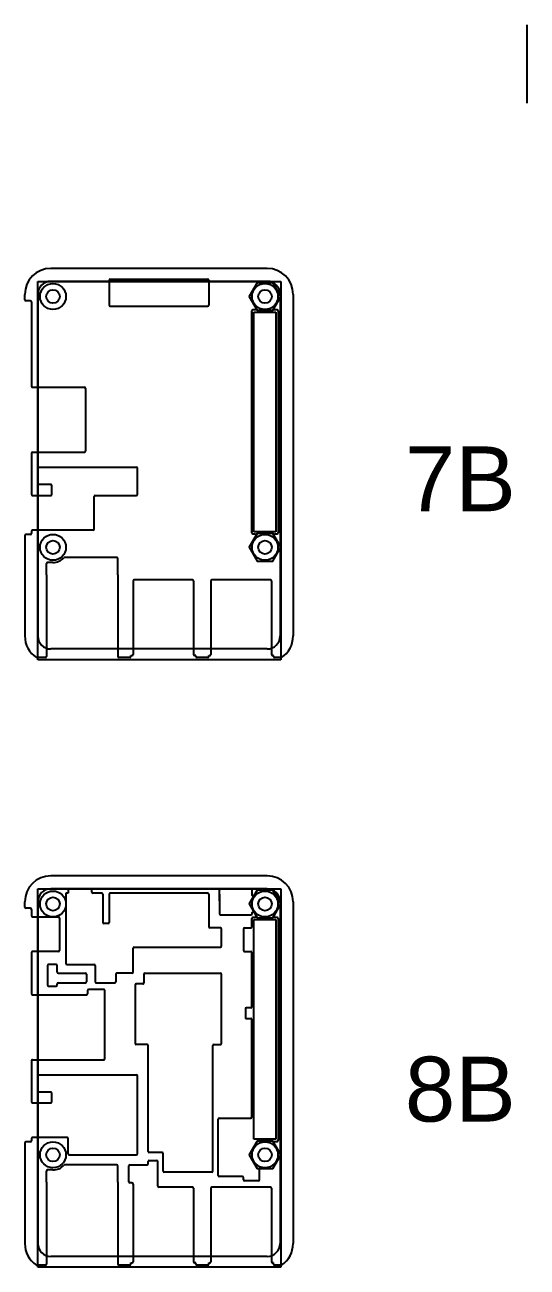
# Model space of a CAD drawing. Header units: millimetres. Extents: x -436 to 702, y -520 to 282.
# Drawn here: x -147.2 to -31.1, y -511.4 to -224.1 of the extents above; entities that cross this region are included whole.
import ezdxf

# ---------------------------------------------------------------- set-up
doc = ezdxf.new("R2010")
doc.units = ezdxf.units.MM
doc.header["$LTSCALE"] = 4
doc.header["$MEASUREMENT"] = 0
for name, color, linetype in [('Mechanical', 6, 'Continuous'), ('PCB', 4, 'Continuous'), ('Ref Image', 7, 'Continuous')]:
    doc.layers.add(name, color=color, linetype=linetype)
doc.styles.get("Standard").update_dxf_attribs({"font": 'Arial.ttf'})
picture_1 = doc.add_image_def('image2.png', size_in_pixel=(1156, 742))

msp = doc.modelspace()

# ---------------------------------------------------------------- linework, layer by layer
for p, q in [((-91.22, -280.42), (-141.22, -280.42)), ((-85.22, -286.42), (-85.22, -365.42)), ((-145.72, -288.17), (-145.72, -307.67)), ((-94.76, -341.57), (-94.76, -290.27)), ((-88.68, -290.27), (-88.68, -341.57)), ((-145.72, -323.17), (-145.72, -332.67)), ((-147.22, -342.18), (-147.22, -365.42)), ((-142.22, -351.25), (-142.22, -370.17)), ((-125.72, -351.25), (-125.72, -370.17)), ((-122.22, -352.67), (-122.22, -369.67)), ((-108.47, -352.42), (-121.97, -352.42)), ((-108.22, -352.67), (-108.22, -369.67)), ((-104.22, -352.67), (-104.22, -369.67)), ((-90.47, -352.42), (-103.97, -352.42)), ((-90.22, -352.67), (-90.22, -369.67)), ((-142.47, -370.42), (-144.54, -370.42)), ((-122.97, -370.42), (-125.47, -370.42)), ((-104.97, -370.42), (-107.47, -370.42)), ((-87.9, -370.42), (-89.47, -370.42)), ((-91.22, -420.89), (-141.22, -420.89)), ((-85.22, -426.89), (-85.22, -505.89)), ((-145.72, -428.64), (-145.72, -430.14)), ((-94.76, -432.64), (-94.76, -430.74)), ((-88.68, -430.74), (-88.68, -482.04)), ((-145.72, -438.64), (-145.72, -448.14)), ((-94.76, -451.14), (-94.76, -438.64)), ((-101.76, -459.64), (-101.76, -443.64)), ((-94.76, -476.64), (-94.76, -454.14)), ((-145.72, -463.64), (-145.72, -473.14)), ((-147.22, -482.65), (-147.22, -505.89)), ((-142.22, -491.72), (-142.22, -510.64)), ((-125.72, -491.72), (-125.72, -510.64)), ((-122.22, -492.14), (-122.22, -510.14)), ((-108.47, -492.89), (-116.26, -492.89)), ((-108.22, -493.14), (-108.22, -510.14)), ((-104.22, -493.14), (-104.22, -510.14)), ((-90.47, -492.89), (-103.97, -492.89)), ((-90.22, -493.14), (-90.22, -510.14)), ((-142.47, -510.89), (-144.54, -510.89)), ((-122.97, -510.89), (-125.47, -510.89)), ((-104.97, -510.89), (-107.47, -510.89)), ((-87.9, -510.89), (-89.47, -510.89))]:
    msp.add_line(p, q)
at = {"linetype": 'Continuous'}
for p, q in [((-127.72, -283.17), (-127.72, -288.92)), ((-127.47, -282.92), (-104.97, -282.92)), ((-104.72, -283.17), (-104.72, -288.92)), ((-147.22, -287.67), (-147.22, -286.42)), ((-145.97, -287.92), (-146.97, -287.92)), ((-127.47, -289.17), (-104.97, -289.17)), ((-145.47, -307.92), (-133.47, -307.92)), ((-133.22, -308.17), (-133.22, -322.67)), ((-145.47, -322.92), (-133.47, -322.92)), ((-144.22, -330.17), (-144.22, -326.67)), ((-143.97, -326.42), (-121.47, -326.42)), ((-121.22, -332.67), (-121.22, -326.67)), ((-145.47, -332.92), (-141.22, -332.92)), ((-141.22, -330.42), (-143.97, -330.42)), ((-140.97, -332.67), (-140.97, -330.67)), ((-131.22, -340.67), (-131.22, -333.17)), ((-130.97, -332.92), (-121.47, -332.92)), ((-145.72, -341.17), (-145.72, -341.68)), ((-131.47, -340.92), (-145.47, -340.92)), ((-145.97, -341.93), (-146.97, -341.93)), ((-125.97, -347.25), (-138, -347.25)), ((-125.72, -351.25), (-125.72, -347.5)), ((-142.22, -351.25), (-142.22, -348.67)), ((-140.72, -348.42), (-141.97, -348.42)), ((-122.72, -370.17), (-122.72, -369.92)), ((-122.72, -369.92), (-122.47, -369.92)), ((-107.72, -369.92), (-107.97, -369.92)), ((-107.72, -370.17), (-107.72, -369.92)), ((-104.72, -370.17), (-104.72, -369.92)), ((-104.72, -369.92), (-104.47, -369.92)), ((-89.72, -369.92), (-89.97, -369.92)), ((-89.72, -370.17), (-89.72, -369.92)), ((-137.22, -424.89), (-137.72, -424.89)), ((-137.72, -424.89), (-137.72, -427.39)), ((-137.22, -424.14), (-137.22, -424.89)), ((-131.97, -423.89), (-136.97, -423.89)), ((-131.72, -424.64), (-131.72, -424.14)), ((-129.47, -424.89), (-131.47, -424.89)), ((-129.22, -425.14), (-129.22, -431.64)), ((-127.72, -425.14), (-127.72, -431.64)), ((-104.97, -424.89), (-127.47, -424.89)), ((-104.72, -425.14), (-104.72, -432.64)), ((-102.22, -426.64), (-102.22, -424.14)), ((-102.22, -425.14), (-102.22, -429.64)), ((-101.97, -423.89), (-94.97, -423.89)), ((-147.22, -428.14), (-147.22, -426.89)), ((-137.72, -427.39), (-137.72, -441.14)), ((-145.97, -428.39), (-146.97, -428.39)), ((-145.47, -430.39), (-139.47, -430.39)), ((-139.22, -430.64), (-139.22, -438.14)), ((-101.97, -429.89), (-94.97, -429.89)), ((-127.97, -431.89), (-128.97, -431.89)), ((-102.01, -432.89), (-104.47, -432.89)), ((-101.76, -437.14), (-101.76, -433.14)), ((-96.72, -433.14), (-96.72, -438.14)), ((-96.47, -432.89), (-95.01, -432.89)), ((-139.47, -438.39), (-145.47, -438.39)), ((-122.22, -443.14), (-122.22, -437.64)), ((-121.97, -437.39), (-102.01, -437.39)), ((-96.47, -438.39), (-95.01, -438.39)), ((-141.97, -441.64), (-141.97, -446.14)), ((-139.97, -441.39), (-141.72, -441.39)), ((-139.72, -443.14), (-139.72, -441.64)), ((-137.47, -441.39), (-131.22, -441.39)), ((-130.97, -441.64), (-130.97, -445.39)), ((-139.47, -443.39), (-133.22, -443.39)), ((-132.97, -443.64), (-132.97, -445.39)), ((-126.22, -443.64), (-126.22, -445.39)), ((-122.47, -443.39), (-125.97, -443.39)), ((-119.72, -443.64), (-119.72, -445.64)), ((-119.47, -443.39), (-102.01, -443.39)), ((-141.72, -446.39), (-139.97, -446.39)), ((-139.72, -446.14), (-139.72, -445.89)), ((-139.47, -445.64), (-133.22, -445.64)), ((-132.72, -447.39), (-132.72, -448.14)), ((-128.97, -447.14), (-132.47, -447.14)), ((-130.72, -445.64), (-126.47, -445.64)), ((-128.72, -463.14), (-128.72, -447.39)), ((-121.72, -446.14), (-121.72, -459.64)), ((-119.97, -445.89), (-121.47, -445.89)), ((-145.47, -448.39), (-132.97, -448.39)), ((-96.26, -451.64), (-96.26, -453.64)), ((-95.01, -451.39), (-96.01, -451.39)), ((-96.01, -453.89), (-95.01, -453.89)), ((-118.97, -459.89), (-121.47, -459.89)), ((-118.72, -484.64), (-118.72, -460.14)), ((-103.76, -489.14), (-103.76, -460.14)), ((-103.51, -459.89), (-102.01, -459.89)), ((-145.47, -463.39), (-128.97, -463.39)), ((-144.22, -470.64), (-144.22, -467.14)), ((-143.97, -466.89), (-121.47, -466.89)), ((-121.22, -485.14), (-121.22, -467.14)), ((-141.22, -470.89), (-143.97, -470.89)), ((-145.47, -473.39), (-141.22, -473.39)), ((-140.97, -473.14), (-140.97, -471.14)), ((-102.51, -490.14), (-102.51, -477.14)), ((-102.26, -476.89), (-95.01, -476.89)), ((-145.97, -482.4), (-146.97, -482.4)), ((-145.72, -481.64), (-145.72, -482.15)), ((-137.47, -481.39), (-145.47, -481.39)), ((-137.22, -485.14), (-137.22, -481.64)), ((-136.97, -485.39), (-121.47, -485.39)), ((-115.51, -484.89), (-118.47, -484.89)), ((-115.26, -489.14), (-115.26, -485.14)), ((-125.97, -487.72), (-138, -487.72)), ((-125.72, -491.72), (-125.72, -487.97)), ((-123.22, -491.64), (-123.22, -487.97)), ((-122.97, -487.72), (-118.97, -487.72)), ((-118.72, -487.47), (-118.72, -486.97)), ((-118.47, -486.72), (-116.76, -486.72)), ((-116.51, -492.64), (-116.51, -486.97)), ((-142.22, -491.72), (-142.22, -489.14)), ((-140.72, -488.89), (-141.97, -488.89)), ((-104.01, -489.39), (-115.01, -489.39)), ((-96.97, -490.39), (-102.26, -490.39)), ((-96.72, -491.14), (-96.72, -490.64)), ((-122.47, -491.89), (-122.97, -491.89)), ((-93.22, -491.39), (-96.47, -491.39)), ((-122.72, -510.64), (-122.72, -510.39)), ((-122.72, -510.39), (-122.47, -510.39)), ((-107.72, -510.39), (-107.97, -510.39)), ((-107.72, -510.64), (-107.72, -510.39)), ((-104.72, -510.64), (-104.72, -510.39)), ((-104.72, -510.39), (-104.47, -510.39)), ((-89.72, -510.39), (-89.97, -510.39)), ((-89.72, -510.64), (-89.72, -510.39))]:
    msp.add_line(p, q, dxfattribs=at)
for points in [[(-88.93, -290.02), (-89.41, -290.02, -0.57735), (-89.63, -289.65), (-88.06, -286.92), (-89.89, -283.75), (-93.55, -283.75), (-95.39, -286.92), (-93.81, -289.65, -0.57735), (-94.03, -290.02), (-94.51, -290.02)], [(-94.51, -341.82), (-94.03, -341.82, -0.57735), (-93.81, -342.2), (-95.39, -344.92), (-93.55, -348.1), (-89.89, -348.1), (-88.06, -344.92), (-89.63, -342.2, -0.57735), (-89.41, -341.82), (-88.93, -341.82)], [(-88.93, -430.49), (-89.41, -430.49, -0.57735), (-89.63, -430.11), (-88.06, -427.39), (-89.89, -424.21), (-93.55, -424.21), (-94.25, -425.43, -0.767327), (-94.72, -425.3), (-94.72, -424.14)], [(-94.72, -429.64), (-94.72, -429.48, -0.767327), (-94.25, -429.35), (-93.81, -430.11, -0.57735), (-94.03, -430.49), (-94.51, -430.49)], [(-92.97, -491.14), (-92.97, -488.81, -0.414214), (-92.72, -488.56), (-89.89, -488.56), (-88.06, -485.39), (-89.63, -482.66, -0.57735), (-89.41, -482.29), (-88.93, -482.29)]]:
    msp.add_lwpolyline(points, format="xyb", dxfattribs=at)
for centre in [(-140.72, -286.92), (-140.72, -427.39)]:
    msp.add_circle(centre, 1.57)
for centre in [(-140.72, -344.92), (-140.72, -485.39)]:
    msp.add_circle(centre, 1.57, dxfattribs=at)
for centre, radius, start, end in [((-141.22, -286.42), 6, 90, 180), ((-127.47, -283.17), 0.25, 90, 180), ((-104.97, -283.17), 0.25, 360, 90), ((-146.97, -287.67), 0.25, 180, 270), ((-145.97, -288.17), 0.25, 0, 90), ((-127.47, -288.92), 0.25, 180, 270), ((-104.97, -288.92), 0.25, 270, 360), ((-145.47, -307.67), 0.25, 180, 270), ((-133.47, -308.17), 0.25, 0, 90), ((-145.47, -323.17), 0.25, 90, 180), ((-133.47, -322.67), 0.25, 270, 0), ((-143.97, -326.67), 0.25, 90, 180), ((-121.47, -326.67), 0.25, 0, 90), ((-143.97, -330.17), 0.25, 180, 270), ((-145.47, -332.67), 0.25, 180, 270), ((-141.22, -330.67), 0.25, 0, 90), ((-141.22, -332.67), 0.25, 270, 0), ((-130.97, -333.17), 0.25, 90, 180), ((-121.47, -332.67), 0.25, 270, 0), ((-145.97, -341.68), 0.25, 270, 0), ((-145.47, -341.17), 0.25, 90, 180), ((-131.47, -340.67), 0.25, 270, 0), ((-146.97, -342.18), 0.25, 90, 180), ((-140.72, -344.92), 3.5, 270, 316.5737), ((-138, -347.5), 0.25, 90, 136.5737), ((-125.97, -347.5), 0.25, 0, 90), ((-141.97, -348.67), 0.25, 90, 180), ((-122.97, -370.17), 0.25, 270, 0), ((-122.47, -369.67), 0.25, 270, 0), ((-107.97, -369.67), 0.25, 180, 270), ((-107.47, -370.17), 0.25, 180, 270), ((-104.97, -370.17), 0.25, 270, 0), ((-104.47, -369.67), 0.25, 270, 0), ((-89.97, -369.67), 0.25, 180, 270), ((-89.47, -370.17), 0.25, 180, 270), ((-141.22, -426.89), 6, 90, 180), ((-136.97, -424.14), 0.25, 90, 180), ((-131.97, -424.14), 0.25, 0, 90), ((-131.47, -424.64), 0.25, 180, 270), ((-129.47, -425.14), 0.25, 360, 90), ((-127.47, -425.14), 0.25, 90, 180), ((-104.97, -425.14), 0.25, 360, 90), ((-101.97, -424.14), 0.25, 90, 180), ((-94.97, -424.14), 0.25, 0, 90), ((-146.97, -428.14), 0.25, 180, 270), ((-145.97, -428.64), 0.25, 0, 90), ((-145.47, -430.14), 0.25, 180, 270), ((-139.47, -430.64), 0.25, 0, 90), ((-101.97, -429.64), 0.25, 180, 270), ((-94.97, -429.64), 0.25, 270, 0), ((-128.97, -431.64), 0.25, 180, 270), ((-127.97, -431.64), 0.25, 270, 360), ((-104.47, -432.64), 0.25, 180, 270), ((-102.01, -433.14), 0.25, 360, 90), ((-96.47, -433.14), 0.25, 90, 180), ((-95.01, -432.64), 0.25, 270, 0), ((-145.47, -438.64), 0.25, 90, 180), ((-139.47, -438.14), 0.25, 270, 0), ((-121.97, -437.64), 0.25, 90, 180), ((-102.01, -437.14), 0.25, 270, 360), ((-96.47, -438.14), 0.25, 180, 270), ((-95.01, -438.64), 0.25, 0, 90), ((-141.72, -441.64), 0.25, 90, 180), ((-139.97, -441.64), 0.25, 0, 90), ((-137.47, -441.14), 0.25, 180, 270), ((-131.22, -441.64), 0.25, 360, 90), ((-139.47, -443.14), 0.25, 180, 270), ((-133.22, -443.64), 0.25, 0, 90), ((-125.97, -443.64), 0.25, 90, 180), ((-122.47, -443.14), 0.25, 270, 0), ((-119.47, -443.64), 0.25, 90, 180), ((-102.01, -443.64), 0.25, 0, 90), ((-141.72, -446.14), 0.25, 180, 270), ((-139.97, -446.14), 0.25, 270, 0), ((-139.47, -445.89), 0.25, 90, 180), ((-133.22, -445.39), 0.25, 270, 0), ((-132.47, -447.39), 0.25, 90, 180), ((-130.72, -445.39), 0.25, 180, 270), ((-128.97, -447.39), 0.25, 0, 90), ((-126.47, -445.39), 0.25, 270, 360), ((-121.47, -446.14), 0.25, 90, 180), ((-119.97, -445.64), 0.25, 270, 0), ((-145.47, -448.14), 0.25, 180, 270), ((-132.97, -448.14), 0.25, 270, 0), ((-96.01, -451.64), 0.25, 90, 180), ((-96.01, -453.64), 0.25, 180, 270), ((-95.01, -451.14), 0.25, 270, 0), ((-95.01, -454.14), 0.25, 360, 90), ((-121.47, -459.64), 0.25, 180, 270), ((-118.97, -460.14), 0.25, 0, 90), ((-103.51, -460.14), 0.25, 90, 180), ((-102.01, -459.64), 0.25, 270, 0), ((-145.47, -463.64), 0.25, 90, 180), ((-128.97, -463.14), 0.25, 270, 0), ((-143.97, -467.14), 0.25, 90, 180), ((-121.47, -467.14), 0.25, 0, 90), ((-143.97, -470.64), 0.25, 180, 270), ((-141.22, -471.14), 0.25, 0, 90), ((-145.47, -473.14), 0.25, 180, 270), ((-141.22, -473.14), 0.25, 270, 0), ((-95.01, -476.64), 0.25, 270, 360), ((-102.26, -477.14), 0.25, 90, 180), ((-146.97, -482.65), 0.25, 90, 180), ((-145.97, -482.15), 0.25, 270, 0), ((-145.47, -481.64), 0.25, 90, 180), ((-137.47, -481.64), 0.25, 0, 90), ((-136.97, -485.14), 0.25, 180, 270), ((-121.47, -485.14), 0.25, 270, 0), ((-118.47, -484.64), 0.25, 180, 270), ((-115.51, -485.14), 0.25, 0, 90), ((-140.72, -485.39), 3.5, 270, 316.5737), ((-138, -487.97), 0.25, 90, 136.5737), ((-125.97, -487.97), 0.25, 0, 90), ((-122.97, -487.97), 0.25, 90, 180), ((-118.97, -487.47), 0.25, 270, 0), ((-118.47, -486.97), 0.25, 90, 180), ((-116.76, -486.97), 0.25, 0, 90), ((-141.97, -489.14), 0.25, 90, 180), ((-115.01, -489.14), 0.25, 180, 270), ((-104.01, -489.14), 0.25, 270, 0), ((-102.26, -490.14), 0.25, 180, 270), ((-96.97, -490.64), 0.25, 0, 90), ((-96.47, -491.14), 0.25, 180, 270), ((-93.22, -491.14), 0.25, 270, 0), ((-122.97, -491.64), 0.25, 180, 270), ((-122.47, -492.14), 0.25, 360, 90), ((-116.26, -492.64), 0.25, 180, 270), ((-122.97, -510.64), 0.25, 270, 0), ((-122.47, -510.14), 0.25, 270, 360), ((-107.97, -510.14), 0.25, 180, 270), ((-107.47, -510.64), 0.25, 180, 270), ((-104.97, -510.64), 0.25, 270, 0), ((-104.47, -510.14), 0.25, 270, 0), ((-89.97, -510.14), 0.25, 180, 270), ((-89.47, -510.64), 0.25, 180, 270)]:
    msp.add_arc(centre, radius, start, end, dxfattribs=at)
for centre, radius, start, end in [((-91.22, -286.42), 6, 0, 90), ((-94.51, -290.27), 0.25, 90, 180), ((-88.93, -290.27), 0.25, 0, 90), ((-94.51, -341.57), 0.25, 180, 270), ((-88.93, -341.57), 0.25, 270, 0), ((-121.97, -352.67), 0.25, 90, 180), ((-108.47, -352.67), 0.25, 0, 90), ((-103.97, -352.67), 0.25, 90, 180), ((-90.47, -352.67), 0.25, 0, 90), ((-141.22, -365.42), 6, 180, 236.4427), ((-91.22, -365.42), 6, 303.5573, 0), ((-142.47, -370.17), 0.25, 270, 0), ((-125.47, -370.17), 0.25, 180, 270), ((-91.22, -426.89), 6, 0, 90), ((-94.51, -430.74), 0.25, 90, 180), ((-88.93, -430.74), 0.25, 0, 90), ((-88.93, -482.04), 0.25, 270, 0), ((-108.47, -493.14), 0.25, 0, 90), ((-103.97, -493.14), 0.25, 90, 180), ((-90.47, -493.14), 0.25, 0, 90), ((-141.22, -505.89), 6, 180, 236.4427), ((-91.22, -505.89), 6, 303.5573, 0), ((-142.47, -510.64), 0.25, 270, 0), ((-125.47, -510.64), 0.25, 180, 270)]:
    msp.add_arc(centre, radius, start, end)
at = {"layer": 'Mechanical'}
for p, q in [((-31.13, -242.25), (-31.13, -224.1)), ((-94.26, -341.32), (-94.26, -290.52)), ((-94.26, -290.52), (-89.18, -290.52)), ((-89.18, -290.52), (-89.18, -341.32)), ((-89.18, -341.32), (-94.26, -341.32)), ((-94.26, -481.79), (-94.26, -430.99)), ((-94.26, -430.99), (-89.18, -430.99)), ((-89.18, -430.99), (-89.18, -481.79)), ((-89.18, -481.79), (-94.26, -481.79))]:
    msp.add_line(p, q, dxfattribs=at)
at = {"layer": 'Mechanical', "linetype": 'Continuous'}
for points in [[(-93.55, -283.75), (-95.39, -286.92), (-93.55, -290.1), (-89.89, -290.1), (-88.06, -286.92), (-89.89, -283.75)], [(-93.55, -283.75), (-95.39, -286.92), (-93.55, -290.1), (-89.89, -290.1), (-88.06, -286.92), (-89.89, -283.75)], [(-93.55, -283.75), (-95.39, -286.92), (-93.55, -290.1), (-89.89, -290.1), (-88.06, -286.92), (-89.89, -283.75)], [(-93.55, -341.75), (-95.39, -344.92), (-93.55, -348.1), (-89.89, -348.1), (-88.06, -344.92), (-89.89, -341.75)], [(-93.55, -341.75), (-95.39, -344.92), (-93.55, -348.1), (-89.89, -348.1), (-88.06, -344.92), (-89.89, -341.75)], [(-93.55, -341.75), (-95.39, -344.92), (-93.55, -348.1), (-89.89, -348.1), (-88.06, -344.92), (-89.89, -341.75)], [(-93.55, -424.21), (-95.39, -427.39), (-93.55, -430.56), (-89.89, -430.56), (-88.06, -427.39), (-89.89, -424.21)], [(-93.55, -424.21), (-95.39, -427.39), (-93.55, -430.56), (-89.89, -430.56), (-88.06, -427.39), (-89.89, -424.21)], [(-93.55, -424.21), (-95.39, -427.39), (-93.55, -430.56), (-89.89, -430.56), (-88.06, -427.39), (-89.89, -424.21)], [(-93.55, -482.21), (-95.39, -485.39), (-93.55, -488.56), (-89.89, -488.56), (-88.06, -485.39), (-89.89, -482.21)], [(-93.55, -482.21), (-95.39, -485.39), (-93.55, -488.56), (-89.89, -488.56), (-88.06, -485.39), (-89.89, -482.21)], [(-93.55, -482.21), (-95.39, -485.39), (-93.55, -488.56), (-89.89, -488.56), (-88.06, -485.39), (-89.89, -482.21)]]:
    msp.add_lwpolyline(points, close=True, dxfattribs=at)
at = {"layer": 'PCB'}
for p, q in [((-91.22, -283.42), (-141.22, -283.42)), ((-144.22, -286.42), (-144.22, -365.42)), ((-88.22, -286.42), (-88.22, -365.42)), ((-91.22, -368.42), (-141.22, -368.42)), ((-91.22, -423.89), (-141.22, -423.89)), ((-144.22, -426.89), (-144.22, -505.89)), ((-88.22, -426.89), (-88.22, -505.89)), ((-91.22, -508.89), (-141.22, -508.89))]:
    msp.add_line(p, q, dxfattribs=at)
for centre, radius in [((-140.72, -286.92), 3), ((-91.72, -286.92), 3), ((-140.72, -286.92), 1.57), ((-91.72, -286.92), 1.57), ((-140.72, -344.92), 3), ((-140.72, -344.92), 1.57), ((-91.72, -344.92), 3), ((-91.72, -344.92), 1.57), ((-140.72, -427.39), 3), ((-91.72, -427.39), 3), ((-140.72, -427.39), 1.57), ((-91.72, -427.39), 1.57), ((-140.72, -485.39), 3), ((-91.72, -485.39), 3), ((-140.72, -485.39), 1.57), ((-91.72, -485.39), 1.57)]:
    msp.add_circle(centre, radius, dxfattribs=at)
for centre, start, end in [((-141.22, -286.42), 90, 180), ((-91.22, -286.42), 0, 90), ((-141.22, -365.42), 180, 270), ((-91.22, -365.42), 270, 0), ((-141.22, -426.89), 90, 180), ((-91.22, -426.89), 0, 90), ((-141.22, -505.89), 180, 270), ((-91.22, -505.89), 270, 0)]:
    msp.add_arc(centre, 3, start, end, dxfattribs=at)

# ---------------------------------------------------------------- texts
at = {"linetype": 'Continuous'}
for s, p in [('7B', (-59.37, -336.58)), ('8B', (-59.39, -477.7))]:
    msp.add_text(s, height=15, dxfattribs=at).set_placement(p)

# ---------------------------------------------------------------- pictures from other files: only their frames are drawn
at = {"layer": 'Ref Image', "linetype": 'Continuous'}
image = msp.add_image(picture_1, insert=(-144.22, -283.42), size_in_units=(87.48, 56.15), rotation=-90, dxfattribs=dict(at, contrast=78, fade=81))
image.dxf.flags = 15
image = msp.add_image(picture_1, insert=(-144.22, -423.89), size_in_units=(87.48, 56.15), rotation=-90, dxfattribs=dict(at, contrast=78, fade=81))
image.dxf.flags = 15

doc.saveas('drawing.dxf')
